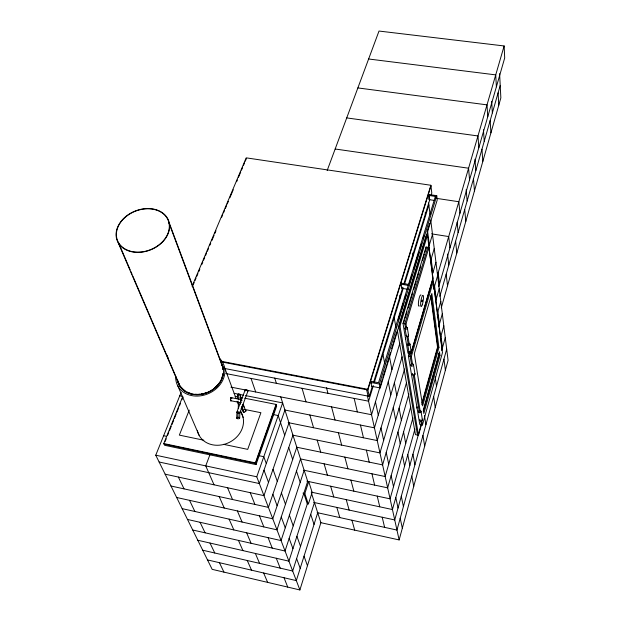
<?xml version="1.0" encoding="UTF-8"?>
<svg xmlns="http://www.w3.org/2000/svg" width="621" height="621" viewBox="0 0 621 621"><rect width="100%" height="100%" fill="white"/><g stroke="black" fill="none" stroke-linecap="round" stroke-linejoin="round"><path stroke-width="0.93" d="M417.18 407.027L416.877 408.113L417.002 407.034M239.675 417.917L239.869 412.103M240.141 404.356L240.203 402.424M240.304 399.513L240.474 394.669M236.717 418.158L236.927 412.344M237.416 398.783L237.556 394.909M237.921 417.312L238.091 412.46M238.231 408.587L238.472 401.803M238.534 399.87L238.743 394.056M231.4 400.328L231.245 400.592A1.677 0.528 -78.1 0 1 230.701 400.592A1.677 0.528 -78.1 0 1 230.709 399.171L231.245 397.75A1.677 0.528 -78.1 0 1 231.858 398.348M320.32 522.564L399.132 539.921L448.075 360.335L430.71 219.873M446.685 349.134L396.959 530.062L317.145 512.635M423.328 411.467L438.985 355.158L438.744 353.38M439.978 355.336L423.84 413.516L423.297 410.085L439.513 351.781L439.978 355.336L438.985 355.158M421.154 424.632L394.731 519.94L313.636 502.389M441.717 350.446L445.265 337.645M397.347 330.186L415.449 434.646L418.507 435.259L421.597 424.112M409.262 353.349L408.439 356.136L419.796 424.5L422.459 425.02L442.455 352.697L433.279 281.422L432.216 281.251L410.202 356.454L411.451 364.053M421.962 402.827L437.533 347.186L430.726 296.093M414.96 429.01L392.441 509.538L311.222 492.119M440.468 337.824L443.813 325.878M421.853 404.76L437.937 347.255L431.021 295.216M438.938 347.434L422.622 405.886L414.316 353.714L431.836 293.508L438.938 347.434L437.533 347.186M412.965 417.793L390.081 498.842L306.828 481.159M438.674 326.708L442.323 313.799M410.714 406.949L387.659 487.842L303.793 470.206M437.099 314.366L440.786 301.418M441.283 307.799L500.852 97.87L499.61 73.689M439.854 296.302L500.215 85.457M438.744 286.708L504.694 57.986L504.136 45.962L379.012 31.05L327.174 170.503M408.936 393.947L385.167 476.532L300.525 458.919L276.982 529.837L182.163 508.638M435.725 300.859L439.218 288.718M437.363 275.545L504.136 45.962M406.545 382.536L382.606 464.888L296.442 447.151M433.675 289.2L437.603 275.67M412.546 364.255L411.304 356.656L433.279 281.422M404.62 368.959L379.967 452.903L292.6 435.111M432.224 274.987L435.95 262.279M410.815 353.667L432.884 278.317L428.917 247.492L426.06 247.026L403.013 323.44L407.943 353.147L410.815 353.667L410.512 351.812M402.09 356.85L377.242 440.561L288.183 422.629M430.617 260.781L434.25 248.532M403.65 322.897L404.496 320.11M405.055 318.247L407.011 311.75M408.129 308.039L412.608 293.182M413.726 289.464L416.249 281.111M416.807 279.248L418.764 272.751M419.322 270.896L420.728 266.254M422.404 260.68L424.36 254.175M424.919 252.32L425.758 249.533M427.815 247.313L404.83 323.766L405.583 328.315M399.815 343.289L374.44 427.838L284.581 409.969M428.808 246.723L432.503 234.396M406.576 327.678L405.971 323.968L428.917 247.492M399.093 324.923L426.076 236.011M428.645 195.413L435.36 196.43L378.531 382.738L371.203 381.348L370.861 382.443L371.684 386.309L380.215 387.931L437.238 199.931L436.749 195.7L428.925 194.52L429.165 199.644L433.939 200.366M418.507 435.259L399.963 326.048L427.458 235.258L426.355 235.087M398.216 319.885L400.755 311.556M401.313 309.708L403.293 303.227M404.418 299.524L405.831 294.897M409.216 283.789L410.062 281.01M410.621 279.163L412.033 274.536M413.726 268.978L418.802 252.32M419.928 248.617L421.341 243.991M423.033 238.441L423.879 235.662M380.215 387.931L379.423 384.065L436.749 195.7M382.42 378.926L371.552 414.719L230.942 387.116M382.823 377.584L385.478 368.843M385.92 367.384L386.751 364.659M387.147 363.339L389.235 356.47M389.654 355.096L390.485 352.348M391.595 348.691L392.984 344.119M393.38 342.815L396.695 331.901M427.054 231.905L429.639 223.405M373.368 385.587L368.571 401.189L225.897 373.555M374.269 382.652L403.386 287.857M404.442 284.418L428.863 204.93M407.974 289.332L401.865 288.299L401.213 284.224L401.515 283.238L408.517 284.418M401.865 288.299L402.167 287.313M429.165 199.644L428.925 194.52M224.344 368.432L369.262 396.353L372.39 386.192M373.524 382.489L402.517 288.229M403.658 284.534L429.81 199.512M431.23 194.893L431.797 193.046L430.873 185.268L246.188 157.843L192.068 286.289M369.262 396.353L367.717 389.305L430.873 185.268M430.958 185.982L367.865 389.949L222.349 362.09M181.161 392.34L155.755 455.201L212.165 569.348L299.889 589.95L320.886 522.688L311.4 492.973M317.711 512.76L296.326 580.612L207.499 559.909M314.459 502.568L292.67 571.017L202.702 550.206M307.566 503.142L288.912 561.159L197.781 540.247M304.841 493.524L308.722 481.562L312.146 492.321L308.334 504.182L304.841 493.524L302.963 493.121M304.158 470.283L281.072 540.581L187.511 519.466M296.791 447.221L272.766 518.783L176.651 497.483M292.949 435.189L268.427 507.388L170.977 486.01M288.998 422.8L263.948 495.651L165.139 474.188M284.923 410.039L259.337 483.549L159.116 462.008M299.889 589.95L256.76 476.788L282.656 402.913L245.551 395.593M276.244 405.016L255.596 463.445L164.076 444.139M182.745 396.485L163.797 443.557L164.627 445.288L256.031 464.593L276.632 406.212L276.05 404.418L244.674 398.201M231.245 400.592L231.144 400.568A1.677 0.605 -71 0 1 230.5 400.553A1.677 0.605 -71 0 1 230.608 399.148L231.245 397.75M256.031 464.593L255.378 462.87L276.05 404.418M239.838 412.988L247.981 390.997M236.943 412.041L245.116 390.066M210.139 454.199L205.73 465.882L214.035 484.807M189.25 410.132L179.345 435.119L203.859 440.227M165.147 441.469L166.218 438.806M167.647 435.259L168.718 432.596M169.432 430.819L171.217 426.379M171.932 424.601L173.717 420.169M174.431 418.391L176.217 413.951M176.931 412.173L178.716 407.733M179.43 405.963L180.501 403.301M181.93 399.745L183.001 397.083M193.069 285.171L194.194 282.493M194.947 280.715L196.073 278.037M196.826 276.252L197.952 273.582M198.704 271.796L199.83 269.118M201.709 264.662L202.834 261.984M203.579 260.199L204.705 257.529M205.458 255.743L206.583 253.065M207.336 251.288L208.462 248.61M209.968 245.047L210.713 243.261M211.846 240.583L214.098 235.235M214.85 233.449L215.976 230.779M221.604 217.397L222.729 214.726M223.482 212.941L224.608 210.263M225.361 208.485L226.486 205.807M227.239 204.022L228.365 201.351M229.863 197.781L233.248 189.754M236.624 181.728L237.377 179.943M238.503 177.272L240.754 171.924M241.507 170.138L242.632 167.46M243.385 165.675L244.511 163.005M245.264 161.219L246.39 158.541M368.626 58.995L495.729 74.885L496.381 86.831M357.867 87.926L487.004 104.864L487.757 116.725M346.72 117.912L477.968 135.952L478.822 147.713M335.169 149.001L468.583 168.221L469.554 179.857M436.858 198.417L458.834 201.732L459.928 213.236M431.455 233.838L448.704 236.562L449.93 247.911M401.213 284.224L408.222 285.412M403.013 323.44L405.971 323.968M399.963 326.048L398.814 325.846L417.491 435.057M408.439 356.136L411.304 356.656M370.861 382.443L379.423 384.065M221.154 361.259L367.717 389.305M234.133 393.334L243.649 395.212M235.165 396.322L237.067 396.695M240.87 397.448L242.772 397.828M230.469 397.502L241.359 399.66M230.802 400.716L240.785 402.703M179.741 395.841L182.574 396.408M272.588 414.432L278.224 415.558L284.705 435.274M241.057 408.727L242.927 409.099M244.798 409.472L260.905 412.701L247.709 449.371L223.521 444.325M163.626 435.74L166.428 436.322M258.235 455.535L263.801 456.699L266.293 463.561M163.797 443.557L255.378 462.87M155.755 455.201L256.76 476.788M192.72 530L285.047 551.013L307.682 481.345L280.731 396.889M178.374 477.06L184.033 488.874M189.537 500.34L194.87 511.479M200.063 522.3L205.101 532.818M210.007 543.049L214.781 553M219.423 562.688L223.94 572.112M219.213 496.59L224.228 508.025M229.102 519.133L233.845 529.923M238.448 540.41L242.92 550.602M247.274 560.515L251.505 570.163M177.847 385.975L199.139 435.391M167.002 355.173L168.027 357.58M118.394 242.4L130.169 269.887M130.93 271.656L132.071 274.319M132.832 276.089L179.57 385.152M118.114 242.532L179.337 385.276M227.55 487.741L232.533 499.517M237.369 510.943L242.066 522.036M246.63 532.81L251.07 543.282M255.378 553.458L259.57 563.363M263.653 572.997L267.62 582.374M250.232 492.67L254.905 504.423M259.431 515.826L263.832 526.903M268.101 537.654L272.246 548.102M276.283 558.256L280.211 568.137M284.022 577.747L287.74 587.093M169.3 223.032A27.58 20.897 -21.6 0 1 133.236 252.048A27.58 20.897 -21.6 0 1 126.024 216.325A27.58 20.897 -21.6 0 1 169.3 223.032L223.156 367.694M169.005 223.11A27.277 20.672 -21.6 0 1 133.336 251.808A27.277 20.672 -21.6 0 1 126.21 216.473A27.277 20.672 -21.6 0 1 169.005 223.11L222.908 367.764M224.484 367.259L236.112 398.628M237.113 401.313L238.107 403.999M240.762 411.172L243.09 417.444M241.748 406.227L244.069 412.546M241.856 407.43L243.191 411.048M263.987 470.182L268.505 482.408M272.883 494.269L277.129 505.789M281.251 516.967L285.264 527.827M289.153 538.376L292.941 548.638M296.621 558.613L300.207 568.324M242.958 404.442L243.937 407.104M245.621 410.039L245.838 410.628A1.467 1.258 -24.6 0 1 245.963 410.939M240.614 397.106L241.911 400.654M243.207 404.209L245.8 411.312M272.999 469.336L277.276 481.322M281.437 492.95L285.474 504.252M289.402 515.22L293.213 525.886M296.916 536.265L300.525 546.348M304.034 556.168L307.449 565.723M251.024 378.422L255.705 391.975M288.749 447.562L292.677 459.493M296.489 471.083L300.191 482.346M303.801 493.299L307.302 503.957M310.717 514.328L314.04 524.427M274.73 378.096L276.399 383.336M302.054 388.304L306.006 401.849M309.848 414.991L313.574 427.745M317.184 440.118L320.7 452.142M324.108 463.825L327.422 475.181M330.651 486.22L333.788 496.963M336.838 507.411L339.811 517.588M346.239 499.633L349.134 510.074M351.944 520.235L354.692 530.132M326.491 387.737L327.973 393.326M331.552 406.864L335.022 419.998M338.391 432.736L341.659 445.102M344.834 457.11L347.915 468.777M350.912 480.118L353.83 491.141M354.164 398.403L357.362 411.933M360.459 425.051L363.464 437.782M366.374 450.14L369.208 462.133M371.956 473.784L374.634 485.102M377.226 496.109L379.757 506.814M382.21 517.231L384.601 527.369M366.638 389.716L368.043 396.12M367.337 395.608L399.132 539.921M371.203 381.348L371.692 383.669M372.165 386.324L372.561 388.195M375.464 401.841L378.274 415.069M380.999 427.9L383.646 440.351M386.223 452.453L388.715 464.197M391.145 475.616L393.504 486.724M395.802 497.522L398.038 508.025M400.211 518.256L402.323 528.207M401.298 496.249L403.417 506.573M382.955 354.374L384.748 363.658M388.257 381.799L390.795 394.909M393.256 407.64L395.655 420.006M397.976 432.022L400.235 443.712M402.439 455.077L404.582 466.138M386.417 340.184L386.759 341.992M389.375 356.012L391.921 369.611M394.382 382.815L396.78 395.647M399.109 408.106L401.376 420.223M403.572 431.999L405.715 443.464M407.803 454.619L409.829 465.478M411.808 476.051L413.733 486.352M412.965 454.176L414.89 464.834M394.219 317.696L395.872 327.166M406.802 335.751L408.331 345.074M409.402 351.602L409.713 353.465M413.167 374.494L419.253 411.529M420.813 421.022L421.434 424.818M399.839 295.146L400.297 297.917M422.948 435.523L424.694 446.134M405.024 328.191L406.313 336M407.694 344.399L408.936 351.944M408.975 352.643L409.394 355.212M413.431 364.535L414.983 374.121M421.007 411.257L422.412 419.912M407.329 327.818L408.595 335.627M409.961 344.026L411.187 351.579M407.943 336.031L409.154 343.46M414.246 374.696L420.285 411.723M421.682 420.27L422.459 425.02M424.453 415.604L425.905 424.748M412.818 253.003L413.229 255.829M433.652 396.571L435.228 407.461M435.181 376.838L436.493 386.208M426.06 247.026L426.301 248.897M425.214 212.731L425.587 215.596M427.605 231.377L429.336 244.938M431.137 259.011L432.891 272.704M434.599 286.025L436.26 299.004M437.875 311.649L439.451 323.968M440.988 335.977L442.486 347.682M443.945 359.101L445.373 370.248M427.458 235.258L442.183 349.809M438.17 272.79L439.536 283.96M428.622 203.013L430.019 214.268M435.36 196.43L435.554 198.122M446.196 274.164L447.531 285.784M447.57 254.043L448.797 265.066M455.62 241.251L456.823 253.042M457.118 222.233L458.127 232.471M464.71 209.487L465.789 221.425M466.146 189.708L467.132 201.018M473.489 178.825L474.452 190.895M474.949 159.209L475.826 170.643M481.966 149.195L482.827 161.39M483.448 129.758L484.233 141.285M490.163 120.559L490.924 132.855M491.669 101.285L492.352 112.913M498.096 92.855L498.756 105.244M222.66 367.834A23.272 19.267 -25 0 1 222.931 369.503M222.861 373.834A23.272 19.267 -25 0 1 222.031 377.343M219.011 383.18A23.272 19.267 -25 0 1 215.013 387.551M205.97 392.782A23.272 19.267 -25 0 1 204.301 393.303M203.463 393.528A23.272 19.267 -25 0 1 201.755 393.885M200.04 394.141A23.272 19.267 -25 0 1 198.34 394.273M197.494 394.296A23.272 19.267 -25 0 1 194.971 394.203M191.61 393.652A23.272 19.267 -25 0 1 187.263 392.068M184.965 390.702A23.272 19.267 -25 0 1 181.2 387.155M221.309 362.905A23.792 19.701 -25 0 1 207.298 392.751A23.792 19.701 -25 0 1 177.606 380.417M221.48 363.766A23.536 19.484 -25 0 1 223.18 369.456M223.118 373.834A23.536 19.484 -25 0 1 198.316 394.506M197.462 394.529A23.536 19.484 -25 0 1 192.432 394.079M191.509 393.869A23.536 19.484 -25 0 1 187.115 392.27M185.539 391.393A23.536 19.484 -25 0 1 178.522 382.823M221.48 363.681A23.676 19.6 -25 0 1 223.187 369.402M223.118 373.803A23.676 19.6 -25 0 1 213.771 388.87M212.32 389.903A23.676 19.6 -25 0 1 177.583 380.363M245.737 390.873A1.514 0.66 20.1 0 1 245.435 389.771A1.514 0.66 20.1 0 1 247.554 390.322A1.514 0.66 20.1 0 1 247.484 391.331M241.212 402.253A1.552 0.474 -78.1 0 1 240.513 402.16A1.552 0.474 -78.1 0 1 241.026 399.94A1.552 0.474 -78.1 0 1 241.631 400.421M237.89 395.267A1.483 0.745 0.9 0 1 238.053 394.211A1.483 0.745 0.9 0 1 240.141 394.319A1.483 0.745 0.9 0 1 239.978 395.375M240.055 395.67A1.49 1.265 -24.1 0 1 239.877 397.929M245.132 409.588A1.467 1.258 -24.6 0 1 245.528 411.335A1.467 1.258 -24.6 0 1 243.533 411.894A1.467 1.258 -24.6 0 1 243.145 410.147M243.261 412.033A1.467 1.258 -24.6 0 1 243.145 411.731M241.173 412.491A23.94 20.377 -26.8 0 1 227.387 443.254A23.94 20.377 -26.8 0 1 197.338 430.361M219.71 358.542A25.321 20.959 -25 0 1 207.593 393.955A25.321 20.959 -25 0 1 175.735 376.14M231.144 397.727A1.669 0.427 -84.9 0 1 231.687 398.309M422.024 419.121A1.281 1.141 -8.5 0 1 422.125 420.658A1.281 1.141 -8.5 0 1 420.425 420.937A1.281 1.141 -8.5 0 1 420.029 419.447M414.58 373.314A1.343 1.172 -8.8 0 1 414.603 374.975A1.343 1.172 -8.8 0 1 412.709 375.061A1.343 1.172 -8.8 0 1 412.686 373.4M419.307 305.943A5.721 1.141 -80.6 0 1 418.67 300.634A5.721 1.141 -80.6 0 1 420.999 295.045M408.245 334.936A1.172 0.994 -8.9 0 1 408.331 336.279A1.172 0.994 -8.9 0 1 406.771 336.535A1.172 0.994 -8.9 0 1 406.421 335.231M410.846 350.896A1.149 0.986 -8.9 0 1 410.986 352.154A1.149 0.986 -8.9 0 1 409.565 352.557A1.149 0.986 -8.9 0 1 408.936 351.432M405.412 339.066L405.715 338.049L405.412 339.066M421.783 301.216C422.148 303.723 422.583 297.242 421.783 301.216M237.292 412.639A1.529 0.644 20.1 0 0 239.768 413.136A1.529 0.644 20.1 0 0 238.107 411.762A1.529 0.644 20.1 0 0 237.292 412.639M237.346 418.639A1.498 0.737 0.8 0 0 239.69 418.112A1.498 0.737 0.8 0 0 237.548 417.366A1.498 0.737 0.8 0 0 237.346 418.639M419.144 412.631A1.289 1.149 -8.6 0 0 421.054 411.552A1.289 1.149 -8.6 0 0 419.113 410.644A1.289 1.149 -8.6 0 0 419.144 412.631M411.459 365.963A1.358 1.18 -8.8 0 0 413.477 364.837A1.358 1.18 -8.8 0 0 411.436 363.914A1.358 1.18 -8.8 0 0 411.459 365.963M422.249 304.833A5.729 1.133 -80.6 0 0 423.196 295.417A5.729 1.133 -80.6 0 0 420.704 302.45A5.729 1.133 -80.6 0 0 422.249 304.833M405.622 329.029A1.18 1.001 -8.9 0 0 407.368 328.074A1.18 1.001 -8.9 0 0 405.598 327.298A1.18 1.001 -8.9 0 0 405.622 329.029M408.284 345.229A1.157 0.994 -8.9 0 0 410 344.282A1.157 0.994 -8.9 0 0 408.261 343.506A1.157 0.994 -8.9 0 0 408.284 345.229"/></g></svg>
